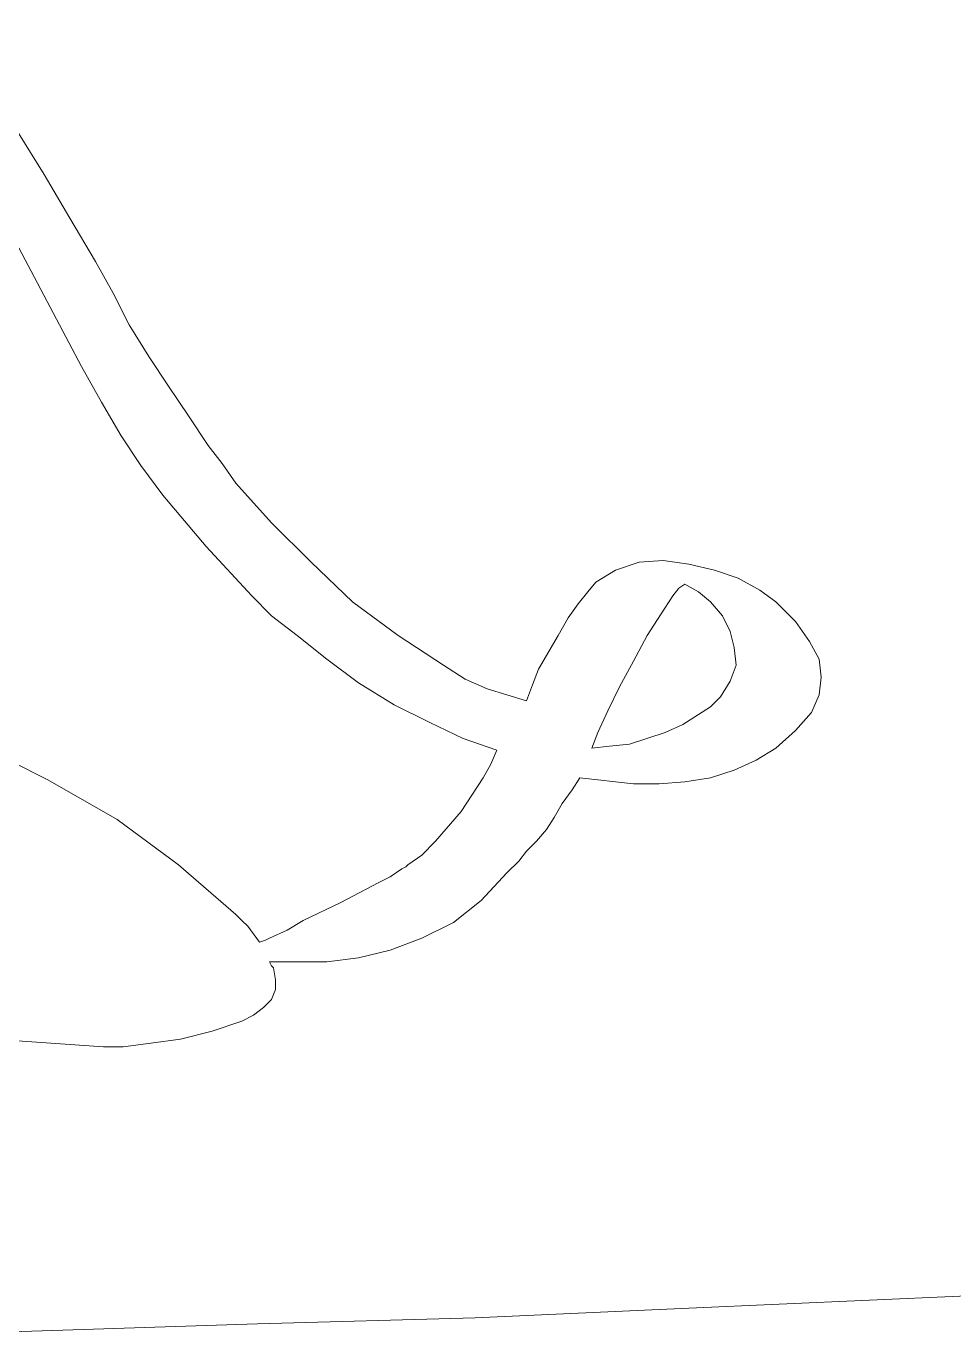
# Model space of a CAD drawing. Header units: centimetres. Extents: x -51 to 51, y -37 to 37.
# Drawn here: x 20.86 to 33.26, y 1.77 to 19.3 of the extents above; entities that cross this region are included whole.
import ezdxf

# ---------------------------------------------------------------- set-up
doc = ezdxf.new("R2010")
doc.units = ezdxf.units.CM
doc.header["$MEASUREMENT"] = 0
doc.layers.add('Layer 1', color=7, linetype='Continuous')

msp = doc.modelspace()

# ---------------------------------------------------------------- linework, layer by layer
at = {"layer": 'Layer 1', "lineweight": 9}
for points, knots in [([(19.85412, 19.29871), (19.85412, 19.29871), (20.4886, 18.29412), (20.4886, 18.29412), (20.4886, 18.29412), (20.4886, 18.29412), (21.09664, 17.31597), (21.09664, 17.31597)], [0, 0, 0, 0, 0.33333333, 0.33333333, 0.33333333, 0.33333333, 1, 1, 1, 1]), ([(21.59893, 14.75163), (21.59893, 14.75163), (20.67365, 16.49644), (20.67365, 16.49644), (20.67365, 16.49644), (20.67365, 16.49644), (20.22423, 17.36885), (20.22423, 17.36885), (20.22423, 17.36885), (20.22423, 17.36885), (19.80125, 18.26769), (19.80125, 18.26769)], [0, 0, 0, 0, 0.25, 0.25, 0.25, 0.25, 0.5, 0.5, 0.5, 0.5, 1, 1, 1, 1]), ([(21.09664, 17.31597), (21.09664, 17.31597), (21.44031, 16.73437), (21.44031, 16.73437), (21.44031, 16.73437), (21.44031, 16.73437), (21.78398, 16.15277), (21.78398, 16.15277)], [0, 0, 0, 0, 0.33333333, 0.33333333, 0.33333333, 0.33333333, 1, 1, 1, 1]), ([(21.78398, 16.15277), (21.78398, 16.15277), (22.02191, 15.72978), (22.02191, 15.72978), (22.02191, 15.72978), (22.02191, 15.72978), (22.2334, 15.3068), (22.2334, 15.3068)], [0, 0, 0, 0, 0.33333333, 0.33333333, 0.33333333, 0.33333333, 1, 1, 1, 1]), ([(22.2334, 15.3068), (22.2334, 15.3068), (22.49777, 14.88382), (22.49777, 14.88382), (22.49777, 14.88382), (22.49777, 14.88382), (22.76213, 14.48727), (22.76213, 14.48727)], [0, 0, 0, 0, 0.33333333, 0.33333333, 0.33333333, 0.33333333, 1, 1, 1, 1]), ([(23.87247, 11.685), (23.87247, 11.685), (23.26443, 12.34591), (23.26443, 12.34591), (23.26443, 12.34591), (23.26443, 12.34591), (22.68283, 13.03326), (22.68283, 13.03326), (22.68283, 13.03326), (22.68283, 13.03326), (22.39202, 13.42981), (22.39202, 13.42981), (22.39202, 13.42981), (22.39202, 13.42981), (22.12766, 13.82636), (22.12766, 13.82636), (22.12766, 13.82636), (22.12766, 13.82636), (21.86329, 14.27578), (21.86329, 14.27578), (21.86329, 14.27578), (21.86329, 14.27578), (21.59893, 14.75163), (21.59893, 14.75163)], [0, 0, 0, 0, 0.14285714, 0.14285714, 0.14285714, 0.14285714, 0.28571429, 0.28571429, 0.28571429, 0.28571429, 0.42857143, 0.42857143, 0.42857143, 0.42857143, 0.57142857, 0.57142857, 0.57142857, 0.57142857, 0.71428571, 0.71428571, 0.71428571, 0.71428571, 1, 1, 1, 1]), ([(22.76213, 14.48727), (22.76213, 14.48727), (23.0265, 14.09072), (23.0265, 14.09072), (23.0265, 14.09072), (23.0265, 14.09072), (23.29086, 13.69417), (23.29086, 13.69417)], [0, 0, 0, 0, 0.33333333, 0.33333333, 0.33333333, 0.33333333, 1, 1, 1, 1]), ([(23.29086, 13.69417), (23.29086, 13.69417), (23.47592, 13.45625), (23.47592, 13.45625), (23.47592, 13.45625), (23.47592, 13.45625), (23.66097, 13.19188), (23.66097, 13.19188), (23.66097, 13.19188), (23.66097, 13.19188), (24.13683, 12.66315), (24.13683, 12.66315), (24.13683, 12.66315), (24.13683, 12.66315), (24.66556, 12.13442), (24.66556, 12.13442), (24.66556, 12.13442), (24.66556, 12.13442), (25.22073, 11.60569), (25.22073, 11.60569), (25.22073, 11.60569), (25.22073, 11.60569), (25.82877, 11.15627), (25.82877, 11.15627), (25.82877, 11.15627), (25.82877, 11.15627), (26.43681, 10.75973), (26.43681, 10.75973), (26.43681, 10.75973), (26.43681, 10.75973), (26.72761, 10.57467), (26.72761, 10.57467), (26.72761, 10.57467), (26.72761, 10.57467), (27.01841, 10.44249), (27.01841, 10.44249), (27.01841, 10.44249), (27.01841, 10.44249), (27.28277, 10.36318), (27.28277, 10.36318), (27.28277, 10.36318), (27.28277, 10.36318), (27.54714, 10.28387), (27.54714, 10.28387)], [0, 0, 0, 0, 0.08333333, 0.08333333, 0.08333333, 0.08333333, 0.16666667, 0.16666667, 0.16666667, 0.16666667, 0.25, 0.25, 0.25, 0.25, 0.33333333, 0.33333333, 0.33333333, 0.33333333, 0.41666667, 0.41666667, 0.41666667, 0.41666667, 0.5, 0.5, 0.5, 0.5, 0.58333333, 0.58333333, 0.58333333, 0.58333333, 0.66666667, 0.66666667, 0.66666667, 0.66666667, 0.75, 0.75, 0.75, 0.75, 0.83333333, 0.83333333, 0.83333333, 0.83333333, 1, 1, 1, 1]), ([(28.47241, 11.87006), (28.47241, 11.87006), (28.73678, 12.02868), (28.73678, 12.02868), (28.73678, 12.02868), (28.73678, 12.02868), (29.05402, 12.13442), (29.05402, 12.13442), (29.05402, 12.13442), (29.05402, 12.13442), (29.37126, 12.16086), (29.37126, 12.16086), (29.37126, 12.16086), (29.37126, 12.16086), (29.71493, 12.10799), (29.71493, 12.10799), (29.71493, 12.10799), (29.71493, 12.10799), (30.0586, 12.02868), (30.0586, 12.02868), (30.0586, 12.02868), (30.0586, 12.02868), (30.37584, 11.92293), (30.37584, 11.92293), (30.37584, 11.92293), (30.37584, 11.92293), (30.66664, 11.76431), (30.66664, 11.76431), (30.66664, 11.76431), (30.66664, 11.76431), (30.87813, 11.60569), (30.87813, 11.60569)], [0, 0, 0, 0, 0.11111111, 0.11111111, 0.11111111, 0.11111111, 0.22222222, 0.22222222, 0.22222222, 0.22222222, 0.33333333, 0.33333333, 0.33333333, 0.33333333, 0.44444444, 0.44444444, 0.44444444, 0.44444444, 0.55555556, 0.55555556, 0.55555556, 0.55555556, 0.66666667, 0.66666667, 0.66666667, 0.66666667, 0.77777778, 0.77777778, 0.77777778, 0.77777778, 1, 1, 1, 1]), ([(27.54714, 10.28387), (27.54714, 10.28387), (27.62645, 10.49536), (27.62645, 10.49536), (27.62645, 10.49536), (27.62645, 10.49536), (27.70576, 10.70685), (27.70576, 10.70685), (27.70576, 10.70685), (27.70576, 10.70685), (27.97012, 11.15627), (27.97012, 11.15627), (27.97012, 11.15627), (27.97012, 11.15627), (28.1023, 11.3942), (28.1023, 11.3942), (28.1023, 11.3942), (28.1023, 11.3942), (28.23449, 11.57926), (28.23449, 11.57926), (28.23449, 11.57926), (28.23449, 11.57926), (28.36667, 11.73788), (28.36667, 11.73788), (28.36667, 11.73788), (28.36667, 11.73788), (28.47241, 11.87006), (28.47241, 11.87006)], [0, 0, 0, 0, 0.125, 0.125, 0.125, 0.125, 0.25, 0.25, 0.25, 0.25, 0.375, 0.375, 0.375, 0.375, 0.5, 0.5, 0.5, 0.5, 0.625, 0.625, 0.625, 0.625, 0.75, 0.75, 0.75, 0.75, 1, 1, 1, 1]), ([(29.66206, 11.84362), (29.66206, 11.84362), (29.58275, 11.79075), (29.58275, 11.79075), (29.58275, 11.79075), (29.58275, 11.79075), (29.50344, 11.685), (29.50344, 11.685), (29.50344, 11.685), (29.50344, 11.685), (29.34482, 11.44707), (29.34482, 11.44707), (29.34482, 11.44707), (29.34482, 11.44707), (29.15976, 11.15627), (29.15976, 11.15627), (29.15976, 11.15627), (29.15976, 11.15627), (28.97471, 10.8126), (28.97471, 10.8126), (28.97471, 10.8126), (28.97471, 10.8126), (28.78965, 10.46892), (28.78965, 10.46892), (28.78965, 10.46892), (28.78965, 10.46892), (28.63103, 10.15169), (28.63103, 10.15169), (28.63103, 10.15169), (28.63103, 10.15169), (28.49885, 9.86089), (28.49885, 9.86089), (28.49885, 9.86089), (28.49885, 9.86089), (28.41954, 9.64939), (28.41954, 9.64939)], [0, 0, 0, 0, 0.1, 0.1, 0.1, 0.1, 0.2, 0.2, 0.2, 0.2, 0.3, 0.3, 0.3, 0.3, 0.4, 0.4, 0.4, 0.4, 0.5, 0.5, 0.5, 0.5, 0.6, 0.6, 0.6, 0.6, 0.7, 0.7, 0.7, 0.7, 0.8, 0.8, 0.8, 0.8, 1, 1, 1, 1]), ([(30.13791, 10.33674), (30.13791, 10.33674), (30.2701, 10.54823), (30.2701, 10.54823), (30.2701, 10.54823), (30.2701, 10.54823), (30.3494, 10.75973), (30.3494, 10.75973), (30.3494, 10.75973), (30.3494, 10.75973), (30.32297, 10.99765), (30.32297, 10.99765), (30.32297, 10.99765), (30.32297, 10.99765), (30.2701, 11.20915), (30.2701, 11.20915), (30.2701, 11.20915), (30.2701, 11.20915), (30.16435, 11.42064), (30.16435, 11.42064), (30.16435, 11.42064), (30.16435, 11.42064), (30.00573, 11.60569), (30.00573, 11.60569), (30.00573, 11.60569), (30.00573, 11.60569), (29.84711, 11.73788), (29.84711, 11.73788), (29.84711, 11.73788), (29.84711, 11.73788), (29.66206, 11.84362), (29.66206, 11.84362)], [0, 0, 0, 0, 0.11111111, 0.11111111, 0.11111111, 0.11111111, 0.22222222, 0.22222222, 0.22222222, 0.22222222, 0.33333333, 0.33333333, 0.33333333, 0.33333333, 0.44444444, 0.44444444, 0.44444444, 0.44444444, 0.55555556, 0.55555556, 0.55555556, 0.55555556, 0.66666667, 0.66666667, 0.66666667, 0.66666667, 0.77777778, 0.77777778, 0.77777778, 0.77777778, 1, 1, 1, 1]), ([(27.15059, 9.62296), (27.15059, 9.62296), (26.70117, 9.78158), (26.70117, 9.78158), (26.70117, 9.78158), (26.70117, 9.78158), (26.25175, 9.99307), (26.25175, 9.99307), (26.25175, 9.99307), (26.25175, 9.99307), (25.77589, 10.231), (25.77589, 10.231), (25.77589, 10.231), (25.77589, 10.231), (25.30004, 10.5218), (25.30004, 10.5218), (25.30004, 10.5218), (25.30004, 10.5218), (24.87705, 10.83903), (24.87705, 10.83903), (24.87705, 10.83903), (24.87705, 10.83903), (24.48051, 11.15627), (24.48051, 11.15627), (24.48051, 11.15627), (24.48051, 11.15627), (24.13683, 11.42064), (24.13683, 11.42064), (24.13683, 11.42064), (24.13683, 11.42064), (23.87247, 11.685), (23.87247, 11.685)], [0, 0, 0, 0, 0.11111111, 0.11111111, 0.11111111, 0.11111111, 0.22222222, 0.22222222, 0.22222222, 0.22222222, 0.33333333, 0.33333333, 0.33333333, 0.33333333, 0.44444444, 0.44444444, 0.44444444, 0.44444444, 0.55555556, 0.55555556, 0.55555556, 0.55555556, 0.66666667, 0.66666667, 0.66666667, 0.66666667, 0.77777778, 0.77777778, 0.77777778, 0.77777778, 1, 1, 1, 1]), ([(30.87813, 11.60569), (30.87813, 11.60569), (31.1425, 11.34133), (31.1425, 11.34133), (31.1425, 11.34133), (31.1425, 11.34133), (31.32755, 11.07696), (31.32755, 11.07696), (31.32755, 11.07696), (31.32755, 11.07696), (31.45974, 10.83903), (31.45974, 10.83903), (31.45974, 10.83903), (31.45974, 10.83903), (31.48617, 10.60111), (31.48617, 10.60111), (31.48617, 10.60111), (31.48617, 10.60111), (31.45974, 10.36318), (31.45974, 10.36318), (31.45974, 10.36318), (31.45974, 10.36318), (31.35399, 10.12525), (31.35399, 10.12525), (31.35399, 10.12525), (31.35399, 10.12525), (31.1425, 9.88732), (31.1425, 9.88732), (31.1425, 9.88732), (31.1425, 9.88732), (30.87813, 9.64939), (30.87813, 9.64939)], [0, 0, 0, 0, 0.11111111, 0.11111111, 0.11111111, 0.11111111, 0.22222222, 0.22222222, 0.22222222, 0.22222222, 0.33333333, 0.33333333, 0.33333333, 0.33333333, 0.44444444, 0.44444444, 0.44444444, 0.44444444, 0.55555556, 0.55555556, 0.55555556, 0.55555556, 0.66666667, 0.66666667, 0.66666667, 0.66666667, 0.77777778, 0.77777778, 0.77777778, 0.77777778, 1, 1, 1, 1]), ([(15.94152, 11.07696), (15.94152, 11.07696), (17.02542, 10.8126), (17.02542, 10.8126), (17.02542, 10.8126), (17.02542, 10.8126), (18.10931, 10.49536), (18.10931, 10.49536), (18.10931, 10.49536), (18.10931, 10.49536), (19.16677, 10.12525), (19.16677, 10.12525), (19.16677, 10.12525), (19.16677, 10.12525), (20.1978, 9.70227), (20.1978, 9.70227), (20.1978, 9.70227), (20.1978, 9.70227), (21.14951, 9.22641), (21.14951, 9.22641), (21.14951, 9.22641), (21.14951, 9.22641), (22.07479, 8.69768), (22.07479, 8.69768), (22.07479, 8.69768), (22.07479, 8.69768), (22.89432, 8.08964), (22.89432, 8.08964), (22.89432, 8.08964), (22.89432, 8.08964), (23.66097, 7.42873), (23.66097, 7.42873)], [0, 0, 0, 0, 0.11111111, 0.11111111, 0.11111111, 0.11111111, 0.22222222, 0.22222222, 0.22222222, 0.22222222, 0.33333333, 0.33333333, 0.33333333, 0.33333333, 0.44444444, 0.44444444, 0.44444444, 0.44444444, 0.55555556, 0.55555556, 0.55555556, 0.55555556, 0.66666667, 0.66666667, 0.66666667, 0.66666667, 0.77777778, 0.77777778, 0.77777778, 0.77777778, 1, 1, 1, 1]), ([(28.41954, 9.64939), (28.41954, 9.64939), (28.65747, 9.67583), (28.65747, 9.67583), (28.65747, 9.67583), (28.65747, 9.67583), (28.92183, 9.70227), (28.92183, 9.70227), (28.92183, 9.70227), (28.92183, 9.70227), (29.39769, 9.86089), (29.39769, 9.86089), (29.39769, 9.86089), (29.39769, 9.86089), (29.63562, 9.96663), (29.63562, 9.96663), (29.63562, 9.96663), (29.63562, 9.96663), (29.84711, 10.09881), (29.84711, 10.09881), (29.84711, 10.09881), (29.84711, 10.09881), (30.00573, 10.20456), (30.00573, 10.20456), (30.00573, 10.20456), (30.00573, 10.20456), (30.13791, 10.33674), (30.13791, 10.33674)], [0, 0, 0, 0, 0.125, 0.125, 0.125, 0.125, 0.25, 0.25, 0.25, 0.25, 0.375, 0.375, 0.375, 0.375, 0.5, 0.5, 0.5, 0.5, 0.625, 0.625, 0.625, 0.625, 0.75, 0.75, 0.75, 0.75, 1, 1, 1, 1]), ([(30.87813, 9.64939), (30.87813, 9.64939), (30.61377, 9.49077), (30.61377, 9.49077), (30.61377, 9.49077), (30.61377, 9.49077), (30.32297, 9.35859), (30.32297, 9.35859), (30.32297, 9.35859), (30.32297, 9.35859), (30.00573, 9.25285), (30.00573, 9.25285), (30.00573, 9.25285), (30.00573, 9.25285), (29.66206, 9.19997), (29.66206, 9.19997), (29.66206, 9.19997), (29.66206, 9.19997), (29.31838, 9.17354), (29.31838, 9.17354), (29.31838, 9.17354), (29.31838, 9.17354), (28.97471, 9.17354), (28.97471, 9.17354), (28.97471, 9.17354), (28.97471, 9.17354), (28.26092, 9.25285), (28.26092, 9.25285)], [0, 0, 0, 0, 0.125, 0.125, 0.125, 0.125, 0.25, 0.25, 0.25, 0.25, 0.375, 0.375, 0.375, 0.375, 0.5, 0.5, 0.5, 0.5, 0.625, 0.625, 0.625, 0.625, 0.75, 0.75, 0.75, 0.75, 1, 1, 1, 1]), ([(25.96095, 8.08964), (25.96095, 8.08964), (26.146, 8.22182), (26.146, 8.22182), (26.146, 8.22182), (26.146, 8.22182), (26.33106, 8.40688), (26.33106, 8.40688), (26.33106, 8.40688), (26.33106, 8.40688), (26.67473, 8.80343), (26.67473, 8.80343), (26.67473, 8.80343), (26.67473, 8.80343), (26.96554, 9.25285), (26.96554, 9.25285), (26.96554, 9.25285), (26.96554, 9.25285), (27.07128, 9.4379), (27.07128, 9.4379), (27.07128, 9.4379), (27.07128, 9.4379), (27.15059, 9.62296), (27.15059, 9.62296)], [0, 0, 0, 0, 0.14285714, 0.14285714, 0.14285714, 0.14285714, 0.28571429, 0.28571429, 0.28571429, 0.28571429, 0.42857143, 0.42857143, 0.42857143, 0.42857143, 0.57142857, 0.57142857, 0.57142857, 0.57142857, 0.71428571, 0.71428571, 0.71428571, 0.71428571, 1, 1, 1, 1]), ([(28.26092, 9.25285), (28.26092, 9.25285), (28.15518, 9.09423), (28.15518, 9.09423), (28.15518, 9.09423), (28.15518, 9.09423), (28.02299, 8.90917), (28.02299, 8.90917), (28.02299, 8.90917), (28.02299, 8.90917), (27.91725, 8.72412), (27.91725, 8.72412), (27.91725, 8.72412), (27.91725, 8.72412), (27.8115, 8.5655), (27.8115, 8.5655)], [0, 0, 0, 0, 0.2, 0.2, 0.2, 0.2, 0.4, 0.4, 0.4, 0.4, 0.6, 0.6, 0.6, 0.6, 1, 1, 1, 1]), ([(27.8115, 8.5655), (27.8115, 8.5655), (27.67932, 8.40688), (27.67932, 8.40688), (27.67932, 8.40688), (27.67932, 8.40688), (27.54714, 8.2747), (27.54714, 8.2747), (27.54714, 8.2747), (27.54714, 8.2747), (27.44139, 8.14251), (27.44139, 8.14251), (27.44139, 8.14251), (27.44139, 8.14251), (27.28277, 7.98389), (27.28277, 7.98389)], [0, 0, 0, 0, 0.2, 0.2, 0.2, 0.2, 0.4, 0.4, 0.4, 0.4, 0.6, 0.6, 0.6, 0.6, 1, 1, 1, 1]), ([(25.88164, 8.03677), (25.88164, 8.03677), (25.93451, 8.0632), (25.93451, 8.0632), (25.93451, 8.0632), (25.93451, 8.0632), (25.96095, 8.08964), (25.96095, 8.08964)], [0, 0, 0, 0, 0.33333333, 0.33333333, 0.33333333, 0.33333333, 1, 1, 1, 1]), ([(27.28277, 7.98389), (27.28277, 7.98389), (26.9391, 7.61378), (26.9391, 7.61378), (26.9391, 7.61378), (26.9391, 7.61378), (26.56899, 7.32298), (26.56899, 7.32298), (26.56899, 7.32298), (26.56899, 7.32298), (26.146, 7.11149), (26.146, 7.11149), (26.146, 7.11149), (26.146, 7.11149), (25.72302, 6.95287), (25.72302, 6.95287), (25.72302, 6.95287), (25.72302, 6.95287), (25.30004, 6.84713), (25.30004, 6.84713), (25.30004, 6.84713), (25.30004, 6.84713), (24.87705, 6.79425), (24.87705, 6.79425), (24.87705, 6.79425), (24.87705, 6.79425), (24.48051, 6.79425), (24.48051, 6.79425), (24.48051, 6.79425), (24.48051, 6.79425), (24.1104, 6.79425), (24.1104, 6.79425)], [0, 0, 0, 0, 0.11111111, 0.11111111, 0.11111111, 0.11111111, 0.22222222, 0.22222222, 0.22222222, 0.22222222, 0.33333333, 0.33333333, 0.33333333, 0.33333333, 0.44444444, 0.44444444, 0.44444444, 0.44444444, 0.55555556, 0.55555556, 0.55555556, 0.55555556, 0.66666667, 0.66666667, 0.66666667, 0.66666667, 0.77777778, 0.77777778, 0.77777778, 0.77777778, 1, 1, 1, 1]), ([(25.5644, 7.85171), (25.5644, 7.85171), (25.72302, 7.93102), (25.72302, 7.93102), (25.72302, 7.93102), (25.72302, 7.93102), (25.88164, 8.03677), (25.88164, 8.03677)], [0, 0, 0, 0, 0.33333333, 0.33333333, 0.33333333, 0.33333333, 1, 1, 1, 1]), ([(24.55982, 7.34942), (24.55982, 7.34942), (25.06211, 7.58735), (25.06211, 7.58735), (25.06211, 7.58735), (25.06211, 7.58735), (25.5644, 7.85171), (25.5644, 7.85171)], [0, 0, 0, 0, 0.33333333, 0.33333333, 0.33333333, 0.33333333, 1, 1, 1, 1]), ([(23.66097, 7.42873), (23.66097, 7.42873), (23.74028, 7.34942), (23.74028, 7.34942), (23.74028, 7.34942), (23.74028, 7.34942), (23.81959, 7.27011), (23.81959, 7.27011), (23.81959, 7.27011), (23.81959, 7.27011), (23.97821, 7.05862), (23.97821, 7.05862)], [0, 0, 0, 0, 0.25, 0.25, 0.25, 0.25, 0.5, 0.5, 0.5, 0.5, 1, 1, 1, 1]), ([(24.1104, 7.11149), (24.1104, 7.11149), (24.34832, 7.21724), (24.34832, 7.21724), (24.34832, 7.21724), (24.34832, 7.21724), (24.55982, 7.34942), (24.55982, 7.34942)], [0, 0, 0, 0, 0.33333333, 0.33333333, 0.33333333, 0.33333333, 1, 1, 1, 1]), ([(23.97821, 7.05862), (23.97821, 7.05862), (24.05752, 7.08505), (24.05752, 7.08505), (24.05752, 7.08505), (24.05752, 7.08505), (24.1104, 7.11149), (24.1104, 7.11149)], [0, 0, 0, 0, 0.33333333, 0.33333333, 0.33333333, 0.33333333, 1, 1, 1, 1]), ([(21.88973, 5.65748), (21.88973, 5.65748), (20.80583, 5.73679), (20.80583, 5.73679), (20.80583, 5.73679), (20.80583, 5.73679), (19.77481, 5.84254), (19.77481, 5.84254), (19.77481, 5.84254), (19.77481, 5.84254), (18.77023, 6.0276), (18.77023, 6.0276), (18.77023, 6.0276), (18.77023, 6.0276), (17.79208, 6.23909), (17.79208, 6.23909), (17.79208, 6.23909), (17.79208, 6.23909), (16.81393, 6.45058), (16.81393, 6.45058), (16.81393, 6.45058), (16.81393, 6.45058), (15.88865, 6.63563), (15.88865, 6.63563), (15.88865, 6.63563), (15.88865, 6.63563), (14.96337, 6.79425), (14.96337, 6.79425), (14.96337, 6.79425), (14.96337, 6.79425), (14.06453, 6.92644), (14.06453, 6.92644)], [0, 0, 0, 0, 0.11111111, 0.11111111, 0.11111111, 0.11111111, 0.22222222, 0.22222222, 0.22222222, 0.22222222, 0.33333333, 0.33333333, 0.33333333, 0.33333333, 0.44444444, 0.44444444, 0.44444444, 0.44444444, 0.55555556, 0.55555556, 0.55555556, 0.55555556, 0.66666667, 0.66666667, 0.66666667, 0.66666667, 0.77777778, 0.77777778, 0.77777778, 0.77777778, 1, 1, 1, 1]), ([(24.16327, 6.71494), (24.16327, 6.71494), (24.1897, 6.55632), (24.1897, 6.55632), (24.1897, 6.55632), (24.1897, 6.55632), (24.1897, 6.42414), (24.1897, 6.42414), (24.1897, 6.42414), (24.1897, 6.42414), (24.13683, 6.29196), (24.13683, 6.29196), (24.13683, 6.29196), (24.13683, 6.29196), (24.03109, 6.18621), (24.03109, 6.18621), (24.03109, 6.18621), (24.03109, 6.18621), (23.8989, 6.08047), (23.8989, 6.08047), (23.8989, 6.08047), (23.8989, 6.08047), (23.74028, 6.00116), (23.74028, 6.00116), (23.74028, 6.00116), (23.74028, 6.00116), (23.34374, 5.86898), (23.34374, 5.86898), (23.34374, 5.86898), (23.34374, 5.86898), (22.92075, 5.76323), (22.92075, 5.76323), (22.92075, 5.76323), (22.92075, 5.76323), (22.52421, 5.71036), (22.52421, 5.71036), (22.52421, 5.71036), (22.52421, 5.71036), (22.1541, 5.65748), (22.1541, 5.65748), (22.1541, 5.65748), (22.1541, 5.65748), (21.99548, 5.65748), (21.99548, 5.65748), (21.99548, 5.65748), (21.99548, 5.65748), (21.88973, 5.65748), (21.88973, 5.65748)], [0, 0, 0, 0, 0.07692308, 0.07692308, 0.07692308, 0.07692308, 0.15384615, 0.15384615, 0.15384615, 0.15384615, 0.23076923, 0.23076923, 0.23076923, 0.23076923, 0.30769231, 0.30769231, 0.30769231, 0.30769231, 0.38461538, 0.38461538, 0.38461538, 0.38461538, 0.46153846, 0.46153846, 0.46153846, 0.46153846, 0.53846154, 0.53846154, 0.53846154, 0.53846154, 0.61538462, 0.61538462, 0.61538462, 0.61538462, 0.69230769, 0.69230769, 0.69230769, 0.69230769, 0.76923077, 0.76923077, 0.76923077, 0.76923077, 0.84615385, 0.84615385, 0.84615385, 0.84615385, 1, 1, 1, 1]), ([(24.1104, 6.79425), (24.1104, 6.79425), (24.13683, 6.74138), (24.13683, 6.74138), (24.13683, 6.74138), (24.13683, 6.74138), (24.16327, 6.71494), (24.16327, 6.71494)], [0, 0, 0, 0, 0.33333333, 0.33333333, 0.33333333, 0.33333333, 1, 1, 1, 1]), ([(29.71493, 2.16787), (29.71493, 2.16787), (33.33673, 2.32649), (33.33673, 2.32649), (33.33673, 2.32649), (33.33673, 2.32649), (36.95853, 2.45867), (36.95853, 2.45867), (36.95853, 2.45867), (36.95853, 2.45867), (44.17568, 2.6966), (44.17568, 2.6966)], [0, 0, 0, 0, 0.25, 0.25, 0.25, 0.25, 0.5, 0.5, 0.5, 0.5, 1, 1, 1, 1]), ([(18.18862, 1.77132), (18.18862, 1.77132), (23.95178, 1.95638), (23.95178, 1.95638), (23.95178, 1.95638), (23.95178, 1.95638), (26.85979, 2.03569), (26.85979, 2.03569), (26.85979, 2.03569), (26.85979, 2.03569), (29.71493, 2.16787), (29.71493, 2.16787)], [0, 0, 0, 0, 0.25, 0.25, 0.25, 0.25, 0.5, 0.5, 0.5, 0.5, 1, 1, 1, 1])]:
    msp.add_open_spline(points, degree=3, knots=knots, dxfattribs=at)

doc.saveas('drawing.dxf')
